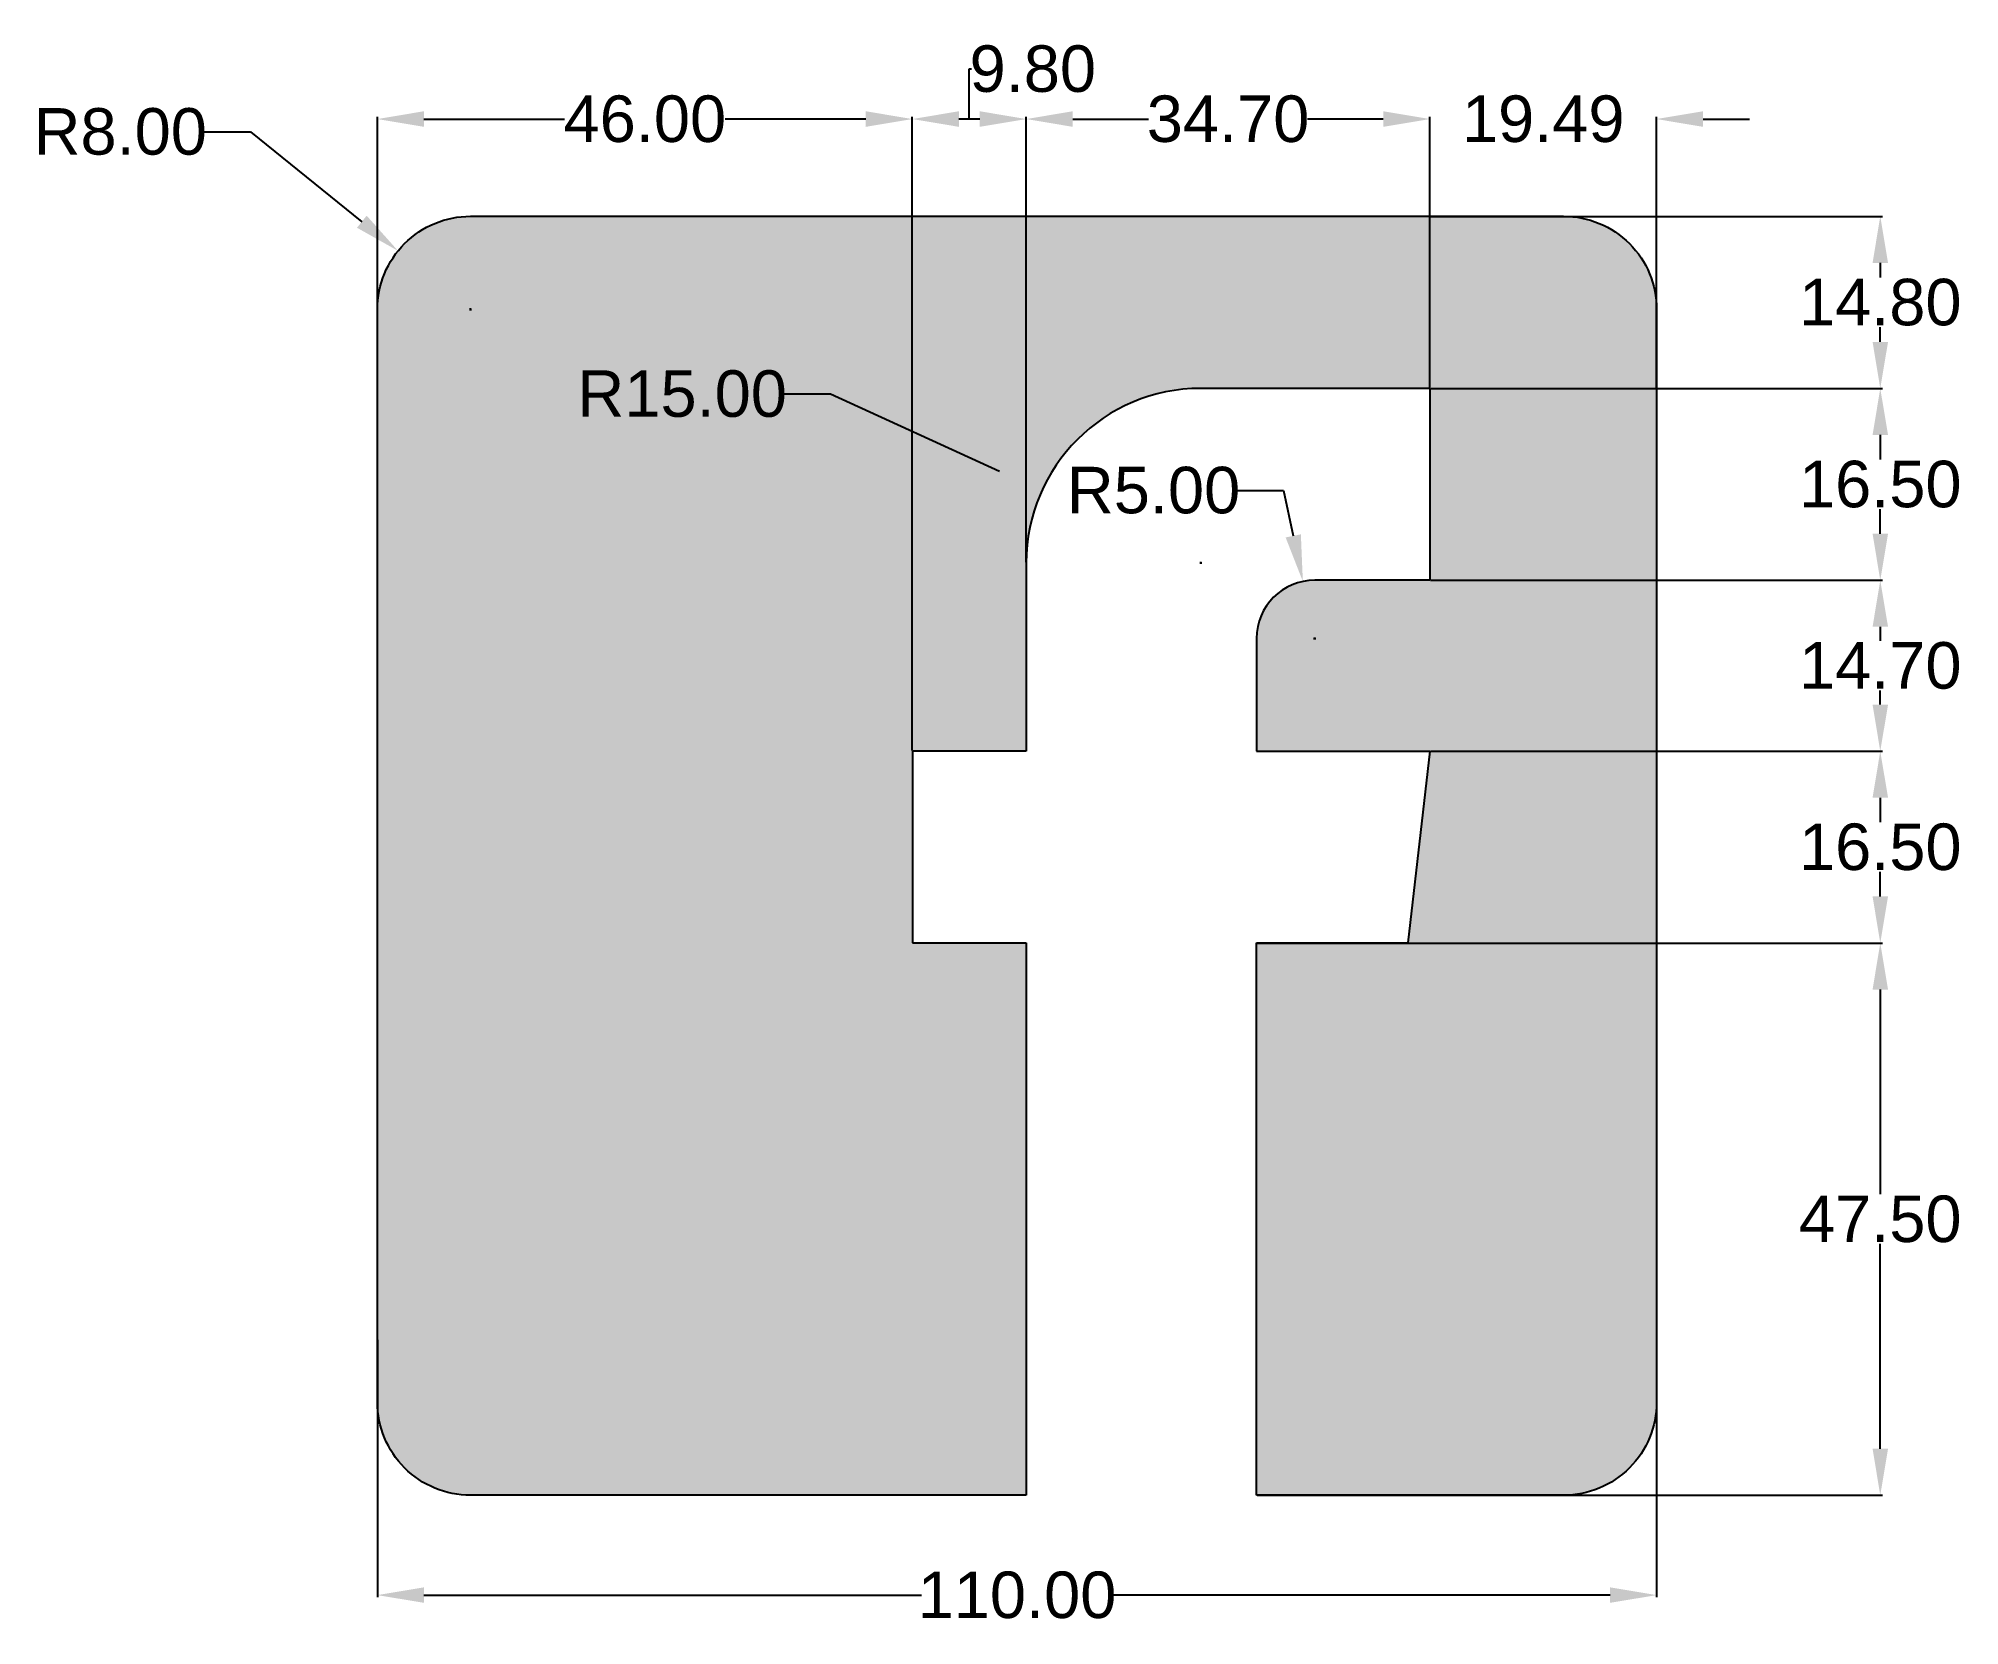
# Model space of a CAD drawing. Header units: inches. Extents: x 11976 to 12141, y 3371 to 3508.
import ezdxf

# ---------------------------------------------------------------- set-up
doc = ezdxf.new("R2010")
doc.units = ezdxf.units.IN
doc.header["$MEASUREMENT"] = 0
doc.styles.get("Standard").update_dxf_attribs({"font": 'arial.ttf'})
doc.dimstyles.get("Standard").update_dxf_attribs({"dimtxt": 4, "dimasz": 4, "dimexe": 0.18, "dimexo": 0.0625, "dimgap": 0.09, "dimtad": 0, "dimtih": 1, "dimtoh": 1, "dimzin": 0, "dimdsep": 46, "dimtxsty": 'Standard', "dimcen": 0.09, "dimclrd": 2, "dimclre": 2, "dimclrt": 2, "dimadec": 0, "dimazin": 0, "dimtfac": 1, "dimtofl": 0, "dimtmove": 0, "dimatfit": 3, "dimfxl": 1, "dimtfillclr": 2, "dimtolj": 1, "dimtzin": 0, "dimarcsym": 0})

# ---------------------------------------------------------------- blocks, each defined once
blk = doc.blocks.new('*D23')
at = {"color": 2, "lineweight": -2, "transparency": 16777216}
for p, q in [((12005.34, 3396.04), (12005.34, 3373.91)), ((12115.34, 3396.04), (12115.34, 3373.91)), ((12009.34, 3374.09), (12052.14, 3374.09)), ((12111.34, 3374.09), (12068.54, 3374.09))]:
    blk.add_line(p, q, dxfattribs=at)
at = {"color": 2, "transparency": 16777216}
for points in [[(12009.34, 3374.76), (12009.34, 3373.43), (12005.34, 3374.09)], [(12111.34, 3374.76), (12111.34, 3373.43), (12115.34, 3374.09)]]:
    blk.add_solid(points, dxfattribs=at)
at = {"layer": 'Defpoints', "color": 0, "transparency": 16777216}
for p in [(12005.34, 3396.1), (12115.34, 3396.1), (12115.34, 3374.09)]:
    blk.add_point(p, dxfattribs=at)
at = {"color": 2, "transparency": 16777216, "insert": (12060.34, 3374.09), "char_height": 4, "attachment_point": 5}
blk.add_mtext('\\A1;110.00', dxfattribs=at)
blk = doc.blocks.new('*D24')
at = {"color": 2, "lineweight": -2, "transparency": 16777216}
for p, q in [((12081, 3430.18), (12134.75, 3430.18)), ((12134.57, 3426.18), (12134.57, 3408.57)), ((12134.57, 3386.68), (12134.57, 3404.3)), ((12081, 3382.68), (12134.75, 3382.68))]:
    blk.add_line(p, q, dxfattribs=at)
at = {"color": 2, "transparency": 16777216}
for points in [[(12133.91, 3426.18), (12135.24, 3426.18), (12134.57, 3430.18)], [(12133.91, 3386.68), (12135.24, 3386.68), (12134.57, 3382.68)]]:
    blk.add_solid(points, dxfattribs=at)
at = {"layer": 'Defpoints', "color": 0, "transparency": 16777216}
for p in [(12080.94, 3430.18), (12134.57, 3430.18), (12080.94, 3382.68)]:
    blk.add_point(p, dxfattribs=at)
at = {"color": 2, "transparency": 16777216, "insert": (12134.57, 3406.43), "char_height": 4, "attachment_point": 5}
blk.add_mtext('\\A1;47.50', dxfattribs=at)
blk = doc.blocks.new('*D25')
at = {"color": 2, "lineweight": -2, "transparency": 16777216}
for p, q in [((12095.9, 3446.68), (12134.75, 3446.68)), ((12134.57, 3442.68), (12134.57, 3440.57)), ((12134.57, 3434.18), (12134.57, 3436.3)), ((12081, 3430.18), (12134.75, 3430.18))]:
    blk.add_line(p, q, dxfattribs=at)
at = {"color": 2, "transparency": 16777216}
for points in [[(12133.91, 3442.68), (12135.24, 3442.68), (12134.57, 3446.68)], [(12133.91, 3434.18), (12135.24, 3434.18), (12134.57, 3430.18)]]:
    blk.add_solid(points, dxfattribs=at)
at = {"layer": 'Defpoints', "color": 0, "transparency": 16777216}
for p in [(12095.84, 3446.68), (12134.57, 3446.68), (12080.94, 3430.18)]:
    blk.add_point(p, dxfattribs=at)
at = {"color": 2, "transparency": 16777216, "insert": (12134.57, 3438.43), "char_height": 4, "attachment_point": 5}
blk.add_mtext('\\A1;16.50', dxfattribs=at)
blk = doc.blocks.new('*D26')
at = {"color": 2, "lineweight": -2, "transparency": 16777216}
for p, q in [((12095.9, 3461.38), (12134.75, 3461.38)), ((12134.57, 3457.38), (12134.57, 3456.17)), ((12134.57, 3450.68), (12134.57, 3451.9)), ((12095.9, 3446.68), (12134.75, 3446.68))]:
    blk.add_line(p, q, dxfattribs=at)
at = {"color": 2, "transparency": 16777216}
for points in [[(12133.91, 3457.38), (12135.24, 3457.38), (12134.57, 3461.38)], [(12133.91, 3450.68), (12135.24, 3450.68), (12134.57, 3446.68)]]:
    blk.add_solid(points, dxfattribs=at)
at = {"layer": 'Defpoints', "color": 0, "transparency": 16777216}
for p in [(12095.84, 3461.38), (12134.57, 3461.38), (12095.84, 3446.68)]:
    blk.add_point(p, dxfattribs=at)
at = {"color": 2, "transparency": 16777216, "insert": (12134.57, 3454.03), "char_height": 4, "attachment_point": 5}
blk.add_mtext('\\A1;14.70', dxfattribs=at)
blk = doc.blocks.new('*D27')
at = {"color": 2, "lineweight": -2, "transparency": 16777216}
for p, q in [((12095.9, 3477.88), (12134.75, 3477.88)), ((12134.57, 3473.88), (12134.57, 3471.77)), ((12134.57, 3465.38), (12134.57, 3467.5)), ((12095.9, 3461.38), (12134.75, 3461.38))]:
    blk.add_line(p, q, dxfattribs=at)
at = {"color": 2, "transparency": 16777216}
for points in [[(12133.91, 3473.88), (12135.24, 3473.88), (12134.57, 3477.88)], [(12133.91, 3465.38), (12135.24, 3465.38), (12134.57, 3461.38)]]:
    blk.add_solid(points, dxfattribs=at)
at = {"layer": 'Defpoints', "color": 0, "transparency": 16777216}
for p in [(12095.84, 3477.88), (12134.57, 3477.88), (12095.84, 3461.38)]:
    blk.add_point(p, dxfattribs=at)
at = {"color": 2, "transparency": 16777216, "insert": (12134.57, 3469.63), "char_height": 4, "attachment_point": 5}
blk.add_mtext('\\A1;16.50', dxfattribs=at)
blk = doc.blocks.new('*D28')
at = {"color": 2, "lineweight": -2, "transparency": 16777216}
for p, q in [((12095.9, 3492.68), (12134.75, 3492.68)), ((12134.57, 3488.68), (12134.57, 3487.42)), ((12134.57, 3481.88), (12134.57, 3483.15)), ((12095.9, 3477.88), (12134.75, 3477.88))]:
    blk.add_line(p, q, dxfattribs=at)
at = {"color": 2, "transparency": 16777216}
for points in [[(12133.91, 3488.68), (12135.24, 3488.68), (12134.57, 3492.68)], [(12133.91, 3481.88), (12135.24, 3481.88), (12134.57, 3477.88)]]:
    blk.add_solid(points, dxfattribs=at)
at = {"layer": 'Defpoints', "color": 0, "transparency": 16777216}
for p in [(12095.84, 3492.68), (12134.57, 3492.68), (12095.84, 3477.88)]:
    blk.add_point(p, dxfattribs=at)
at = {"color": 2, "transparency": 16777216, "insert": (12134.57, 3485.28), "char_height": 4, "attachment_point": 5}
blk.add_mtext('\\A1;14.80', dxfattribs=at)
blk = doc.blocks.new('*D29')
at = {"color": 2, "lineweight": -2, "transparency": 16777216}
for p, q in [((12091.84, 3501.05), (12087.84, 3501.05)), ((12095.84, 3477.95), (12095.84, 3501.23)), ((12115.33, 3477.95), (12115.33, 3501.23)), ((12119.33, 3501.05), (12123.33, 3501.05))]:
    blk.add_line(p, q, dxfattribs=at)
at = {"color": 2, "transparency": 16777216}
for points in [[(12091.84, 3501.72), (12091.84, 3500.38), (12095.84, 3501.05)], [(12119.33, 3501.72), (12119.33, 3500.38), (12115.33, 3501.05)]]:
    blk.add_solid(points, dxfattribs=at)
at = {"layer": 'Defpoints', "color": 0, "transparency": 16777216}
for p in [(12095.84, 3501.05), (12095.84, 3477.88), (12115.33, 3477.88)]:
    blk.add_point(p, dxfattribs=at)
at = {"color": 2, "transparency": 16777216, "insert": (12105.59, 3501.05), "char_height": 4, "attachment_point": 5}
blk.add_mtext('\\A1;19.49', dxfattribs=at)
blk = doc.blocks.new('*D30')
at = {"color": 2, "lineweight": -2, "transparency": 16777216}
for p, q in [((12061.14, 3462.95), (12061.14, 3501.23)), ((12065.14, 3501.05), (12071.66, 3501.05)), ((12091.84, 3501.05), (12085.32, 3501.05)), ((12095.84, 3477.95), (12095.84, 3501.23))]:
    blk.add_line(p, q, dxfattribs=at)
at = {"color": 2, "transparency": 16777216}
for points in [[(12065.14, 3501.72), (12065.14, 3500.38), (12061.14, 3501.05)], [(12091.84, 3501.72), (12091.84, 3500.38), (12095.84, 3501.05)]]:
    blk.add_solid(points, dxfattribs=at)
at = {"layer": 'Defpoints', "color": 0, "transparency": 16777216}
for p in [(12061.14, 3501.05), (12095.84, 3477.88), (12061.14, 3462.88)]:
    blk.add_point(p, dxfattribs=at)
at = {"color": 2, "transparency": 16777216, "insert": (12078.49, 3501.05), "char_height": 4, "attachment_point": 5}
blk.add_mtext('\\A1;34.70', dxfattribs=at)
blk = doc.blocks.new('*D31')
at = {"color": 2, "lineweight": -2, "transparency": 16777216}
for p, q in [((12056.24, 3501.05), (12056.24, 3505.36)), ((12056.24, 3505.36), (12056.42, 3505.36)), ((12051.34, 3446.75), (12051.34, 3501.23)), ((12057.14, 3501.05), (12055.34, 3501.05)), ((12061.14, 3462.95), (12061.14, 3501.23))]:
    blk.add_line(p, q, dxfattribs=at)
at = {"color": 2, "transparency": 16777216}
for points in [[(12055.34, 3501.72), (12055.34, 3500.38), (12051.34, 3501.05)], [(12057.14, 3501.72), (12057.14, 3500.38), (12061.14, 3501.05)]]:
    blk.add_solid(points, dxfattribs=at)
at = {"layer": 'Defpoints', "color": 0, "transparency": 16777216}
for p in [(12051.34, 3501.05), (12061.14, 3462.88), (12051.34, 3446.68)]:
    blk.add_point(p, dxfattribs=at)
at = {"color": 2, "transparency": 16777216, "insert": (12061.7, 3505.36), "char_height": 4, "attachment_point": 5}
blk.add_mtext('\\A1;9.80', dxfattribs=at)
blk = doc.blocks.new('*D32')
at = {"color": 2, "lineweight": -2, "transparency": 16777216}
for p, q in [((12005.34, 3447.09), (12005.34, 3501.23)), ((12009.34, 3501.05), (12021.43, 3501.05)), ((12047.34, 3501.05), (12035.25, 3501.05)), ((12051.34, 3446.75), (12051.34, 3501.23))]:
    blk.add_line(p, q, dxfattribs=at)
at = {"color": 2, "transparency": 16777216}
for points in [[(12009.34, 3501.72), (12009.34, 3500.38), (12005.34, 3501.05)], [(12047.34, 3501.72), (12047.34, 3500.38), (12051.34, 3501.05)]]:
    blk.add_solid(points, dxfattribs=at)
at = {"layer": 'Defpoints', "color": 0, "transparency": 16777216}
for p in [(12005.34, 3501.05), (12005.34, 3447.03), (12051.34, 3446.68)]:
    blk.add_point(p, dxfattribs=at)
at = {"color": 2, "transparency": 16777216, "insert": (12028.34, 3501.05), "char_height": 4, "attachment_point": 5}
blk.add_mtext('\\A1;46.00', dxfattribs=at)
blk = doc.blocks.new('*D33')
at = {"color": 2, "lineweight": -2, "transparency": 16777216}
for p, q in [((11990.42, 3499.96), (11994.42, 3499.96)), ((11994.42, 3499.96), (12004.01, 3492.22)), ((12013.25, 3484.68), (12013.43, 3484.68)), ((12013.34, 3484.59), (12013.34, 3484.77))]:
    blk.add_line(p, q, dxfattribs=at)
at = {"color": 2, "transparency": 16777216}
blk.add_solid([(12004.42, 3492.74), (12003.59, 3491.7), (12007.12, 3489.71)], dxfattribs=at)
at = {"layer": 'Defpoints', "color": 0, "transparency": 16777216}
for p in [(12007.12, 3489.71), (12013.34, 3484.68)]:
    blk.add_point(p, dxfattribs=at)
at = {"color": 2, "transparency": 16777216, "insert": (11983.23, 3499.96), "char_height": 4, "attachment_point": 5}
blk.add_mtext('\\A1;R8.00', dxfattribs=at)
blk = doc.blocks.new('*D34')
at = {"color": 2, "lineweight": -2, "transparency": 16777216}
for p, q in [((12040.29, 3477.41), (12044.29, 3477.41)), ((12044.29, 3477.41), (12058.85, 3470.77)), ((12076.05, 3462.88), (12076.23, 3462.88)), ((12076.14, 3462.79), (12076.14, 3462.97))]:
    blk.add_line(p, q, dxfattribs=at)
at = {"color": 2, "transparency": 16777216}
blk.add_solid([(12059.13, 3471.37), (12058.58, 3470.16), (12062.49, 3469.11)], dxfattribs=at)
at = {"layer": 'Defpoints', "color": 0, "transparency": 16777216}
for p in [(12062.49, 3469.11), (12076.14, 3462.88)]:
    blk.add_point(p, dxfattribs=at)
at = {"color": 2, "transparency": 16777216, "insert": (12031.55, 3477.41), "char_height": 4, "attachment_point": 5}
blk.add_mtext('\\A1;R15.00', dxfattribs=at)
blk = doc.blocks.new('*D35')
at = {"color": 2, "lineweight": -2, "transparency": 16777216}
for p, q in [((12079.27, 3469.11), (12083.27, 3469.11)), ((12083.27, 3469.11), (12084.09, 3465.19)), ((12085.85, 3456.38), (12086.03, 3456.38)), ((12085.94, 3456.29), (12085.94, 3456.47))]:
    blk.add_line(p, q, dxfattribs=at)
at = {"color": 2, "transparency": 16777216}
blk.add_solid([(12084.75, 3465.33), (12083.44, 3465.06), (12084.92, 3461.28)], dxfattribs=at)
at = {"layer": 'Defpoints', "color": 0, "transparency": 16777216}
for p in [(12084.92, 3461.28), (12085.94, 3456.38)]:
    blk.add_point(p, dxfattribs=at)
at = {"color": 2, "transparency": 16777216, "insert": (12072.08, 3469.11), "char_height": 4, "attachment_point": 5}
blk.add_mtext('\\A1;R5.00', dxfattribs=at)

msp = doc.modelspace()

# ---------------------------------------------------------------- hatches: boundary and pattern name
at = {"true_color": 0x105689}
h = msp.add_hatch(color=146, dxfattribs=at)
h.dxf.hatch_style = 1
h.paths.add_polyline_path([(12076.142, 3477.885), (12095.842, 3477.885), (12095.842, 3461.385), (12085.942, 3461.385, 0.4142136), (12080.942, 3456.385), (12080.942, 3446.685), (12095.842, 3446.685), (12093.942, 3430.185), (12080.942, 3430.185), (12080.942, 3382.685), (12107.342, 3382.685, 0.4142136), (12115.342, 3390.685), (12115.342, 3484.685, 0.4142136), (12107.342, 3492.685), (12013.342, 3492.685, 0.4142136), (12005.342, 3484.685), (12005.342, 3390.685, 0.4142136), (12013.342, 3382.685), (12061.142, 3382.685), (12061.142, 3430.185), (12051.342, 3430.185), (12051.342, 3446.685), (12061.142, 3446.685), (12061.142, 3462.885, -0.4142136)])
h.paths.add_polyline_path([(12021.452, 3473.256), (12041.471, 3473.256), (12041.471, 3481.499), (12021.452, 3481.499)], flags=24)

# ---------------------------------------------------------------- linework, layer by layer
for p, q in [((12095.842, 3477.885), (12076.142, 3477.885)), ((12095.842, 3477.885), (12095.842, 3461.385)), ((12061.142, 3462.885), (12061.142, 3446.685)), ((12095.842, 3461.385), (12085.942, 3461.385)), ((12080.942, 3456.385), (12080.942, 3446.685)), ((12061.142, 3446.685), (12051.342, 3446.685)), ((12051.342, 3446.685), (12051.342, 3430.185)), ((12080.942, 3446.685), (12095.842, 3446.685)), ((12095.842, 3446.685), (12093.942, 3430.185)), ((12051.342, 3430.185), (12061.142, 3430.185)), ((12061.142, 3430.185), (12061.142, 3382.685)), ((12080.942, 3382.685), (12080.942, 3430.185)), ((12080.942, 3430.185), (12093.942, 3430.185))]:
    msp.add_line(p, q)
msp.add_lwpolyline([(12061.142, 3382.685), (12013.342, 3382.685, -0.4142136), (12005.342, 3390.685), (12005.342, 3484.685, -0.4142136), (12013.342, 3492.685), (12107.342, 3492.685, -0.4142136), (12115.342, 3484.685), (12115.342, 3390.685, -0.4142136), (12107.342, 3382.685), (12080.942, 3382.685)], format="xyb")
for centre, radius in [((12076.142, 3462.885), 15), ((12085.942, 3456.385), 5)]:
    msp.add_arc(centre, radius, 90, 180)

# ---------------------------------------------------------------- dimensions: what is measured, and where the dimension line sits
for base, p1, p2, picture, middle in [((12051.342, 3501.051), (12061.142, 3462.885), (12051.342, 3446.685), '*D31', (12056.512, 3505.361)), ((12005.342, 3501.051), (12051.342, 3446.685), (12005.342, 3447.031), '*D32', (12028.342, 3501.051)), ((12061.142, 3501.051), (12095.842, 3477.885), (12061.142, 3462.885), '*D30', (12078.492, 3501.051))]:
    dim = msp.add_linear_dim(base=base, p1=p1, p2=p2, dimstyle='Standard', override={"dimtmove": 1})
    dim.commit()
    dim.dimension.update_dxf_attribs({"geometry": picture, "text_midpoint": middle})
for center, mpoint, picture, middle in [((12013.342, 3484.685), (12007.118, 3489.71), '*D33', (11983.229, 3499.96)), ((12076.142, 3462.885), (12062.494, 3469.108), '*D34', (12031.548, 3477.406))]:
    dim = msp.add_radius_dim(center=center, mpoint=mpoint, dimstyle='Standard')
    dim.commit()
    dim.dimension.update_dxf_attribs({"geometry": picture, "text_midpoint": middle, "dimtype": 164})
for base, p1, p2, picture, middle in [((12095.842, 3501.051), (12115.33, 3477.885), (12095.842, 3477.885), '*D29', (12105.586, 3501.051)), ((12115.342, 3374.095), (12005.342, 3396.103), (12115.342, 3396.103), '*D23', (12060.342, 3374.095))]:
    dim = msp.add_linear_dim(base=base, p1=p1, p2=p2, dimstyle='Standard')
    dim.commit()
    dim.dimension.update_dxf_attribs({"geometry": picture, "text_midpoint": middle})
for base, p1, p2, picture, middle in [((12134.575, 3492.685), (12095.842, 3477.885), (12095.842, 3492.685), '*D28', (12134.575, 3485.285)), ((12134.575, 3477.885), (12095.842, 3461.385), (12095.842, 3477.885), '*D27', (12134.575, 3469.635)), ((12134.575, 3461.385), (12095.842, 3446.685), (12095.842, 3461.385), '*D26', (12134.575, 3454.035)), ((12134.575, 3446.685), (12080.942, 3430.185), (12095.842, 3446.685), '*D25', (12134.575, 3438.435))]:
    dim = msp.add_linear_dim(base=base, p1=p1, p2=p2, angle=90, dimstyle='Standard', override={"dimtmove": 1})
    dim.commit()
    dim.dimension.update_dxf_attribs({"geometry": picture, "text_midpoint": middle})
dim = msp.add_radius_dim(center=(12085.942, 3456.385), mpoint=(12084.915, 3461.278), dimstyle='Standard')
dim.commit()
dim.dimension.update_dxf_attribs({"geometry": '*D35', "text_midpoint": (12072.08, 3469.107)})
dim = msp.add_linear_dim(base=(12134.575, 3430.185), p1=(12080.942, 3382.685), p2=(12080.942, 3430.185), angle=90, dimstyle='Standard')
dim.commit()
dim.dimension.update_dxf_attribs({"geometry": '*D24', "text_midpoint": (12134.575, 3406.435)})

doc.saveas('drawing.dxf')
